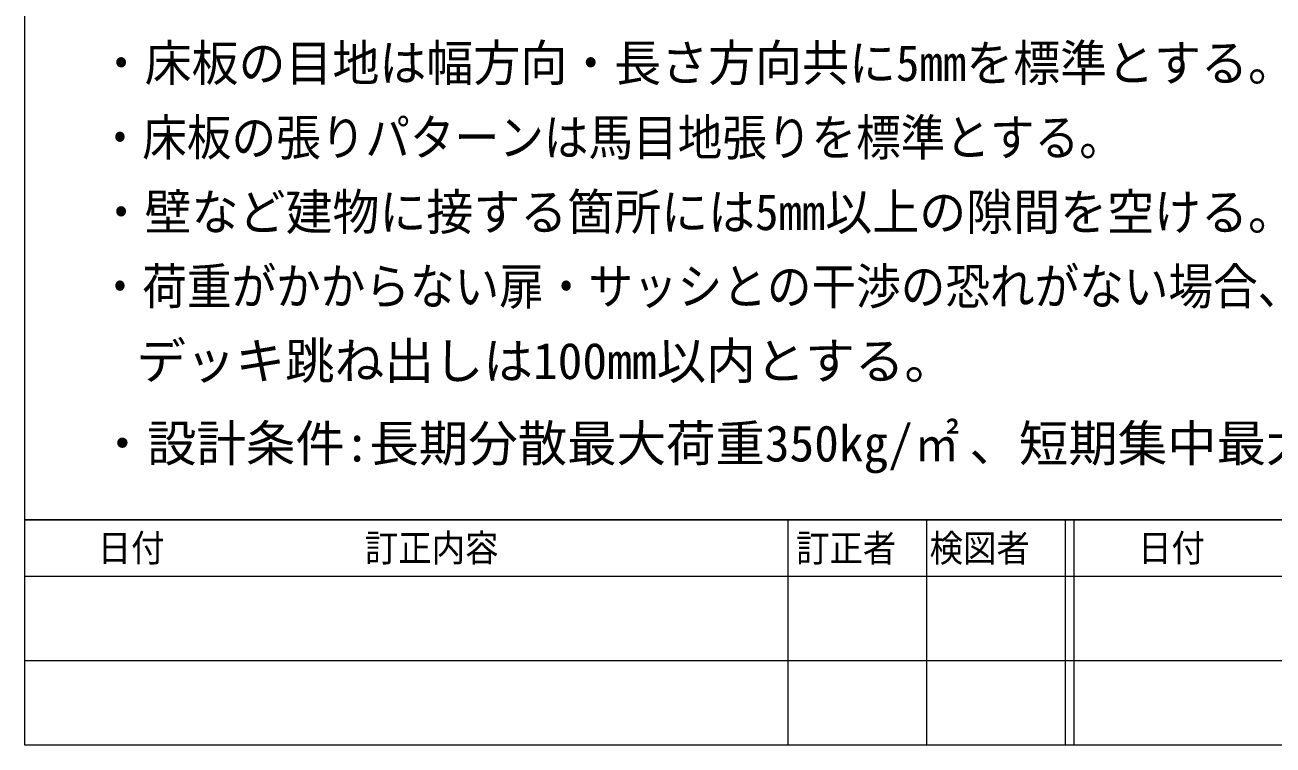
# Model space of a CAD drawing. Units: millimetres, scale not verified. Extents: x -4131 to 4169, y -981 to 998.
# Drawn here: x -4130.9 to -3771.1, y -980.8 to -773.1 of the extents above; entities that cross this region are included whole.
import ezdxf
from ezdxf.enums import TextEntityAlignment as Align

# ---------------------------------------------------------------- set-up
doc = ezdxf.new("R2010")
doc.units = ezdxf.units.MM
doc.header["$LTSCALE"] = 10
doc.layers.add('0-0_図枠', color=7, linetype='Continuous', lineweight=9)
doc.layers.add('0-2_文字', color=4, linetype='Continuous', lineweight=9)
doc.styles.add('ＭＳ ゴシック', font='')
doc.styles.get('ＭＳ ゴシック').set_extended_font_data('MS Gothic')

msp = doc.modelspace()

# ---------------------------------------------------------------- linework, layer by layer
at = {"layer": '0-0_図枠'}
for p, q in [((-3910.95, -915.79), (-3910.95, -980.79)), ((-3870.95, -915.79), (-3870.95, -980.79)), ((-3830.95, -915.79), (-3830.95, -980.79)), ((-3828.45, -915.79), (-3828.45, -980.79)), ((-4130.95, -932.04), (-3530.95, -932.04)), ((-4130.95, -956.42), (-3530.95, -956.42))]:
    msp.add_line(p, q, dxfattribs=at)
at = {"layer": '0-0_図枠', "color": 5}
for points in [[(-4130.95, 384.21), (-2130.95, 384.21), (-2130.95, -915.79), (-4130.95, -915.79)], [(-4130.95, -915.79), (-2130.95, -915.79), (-2130.95, -980.79), (-4130.95, -980.79)]]:
    msp.add_lwpolyline(points, close=True, dxfattribs=at)

# ---------------------------------------------------------------- texts
at = {"layer": '0-0_図枠', "style": 'ＭＳ ゴシック', "width": 0.9}
for s, p in [('日付\u3000\u3000\u3000\u3000\u3000\u3000訂正内容', (-4109.97, -930.21)), ('訂正者\u3000検図者', (-3908.6, -930.25)), ('日付\u3000\u3000\u3000\u3000\u3000\u3000訂正内容', (-3809.97, -930.21))]:
    msp.add_text(s, height=7.845, dxfattribs=at).set_placement(p, align=Align.BOTTOM_LEFT)
at = {"layer": '0-2_文字', "style": 'ＭＳ ゴシック'}
for s, height, width, p in [('・床板の目地は幅方向・長さ方向共に5mmを標準とする。', 10.45, 0.95, (-4109.99, -792.38)), ('・床板の張りパターンは馬目地張りを標準とする。', 10.48, 0.9, (-4109.99, -813.89)), ('・壁など建物に接する箇所には5mm以上の隙間を空ける。', 10.45, 0.95, (-4109.99, -835.38)), ('・荷重がかからない扉・サッシとの干渉の恐れがない場合、', 10.48, 0.9, (-4109.99, -856.84)), ('㎡', 10.48, 0.9, (-3874.4, -902.13))]:
    msp.add_text(s, height=height, dxfattribs=dict(at, width=width)).set_placement(p, align=Align.BOTTOM_LEFT)
for s, height, p in [(' デッキ跳ね出しは100mm以内とする。', 10.48, (-4105.95, -878.36)), ('・設計条件:長期分散最大荷重350kg/', 10.45, (-4109.99, -902.13)), ('、短期集中最大荷重15', 10.45, (-3858.6, -902.13))]:
    msp.add_text(s, height=height, dxfattribs=at).set_placement(p, align=Align.BOTTOM_LEFT)

doc.saveas('drawing.dxf')
